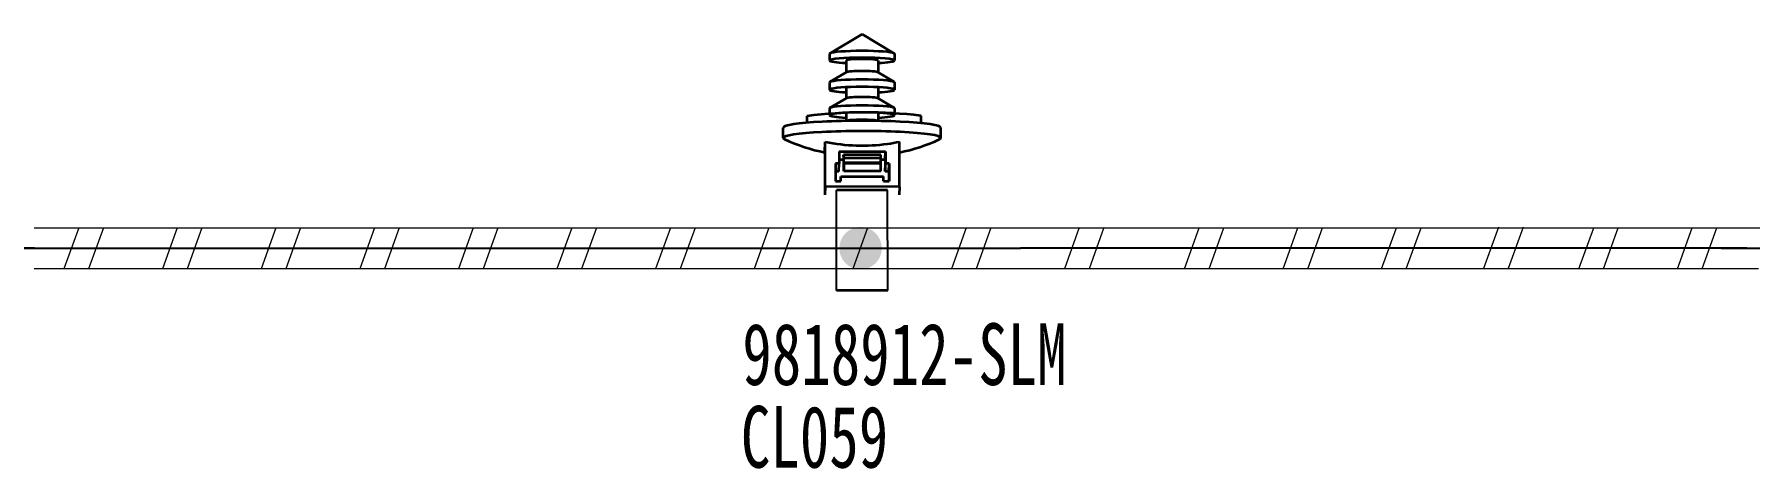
# Model space of a CAD drawing. Header units: millimetres. Extents: x 17 to 3784, y 12 to 1382.
# Drawn here: x 1756.45 to 1797.4, y 1077.52 to 1087.88 of the extents above; entities that cross this region are included whole.
import ezdxf

# ---------------------------------------------------------------- set-up
doc = ezdxf.new("R2010")
doc.units = ezdxf.units.MM
doc.layers.add('ENT', color=7, linetype='Continuous', lineweight=18)
doc.layers.add('粗实线层', color=7, linetype='Continuous', lineweight=35)
doc.styles.add('foton', font='', dxfattribs={"width": 0.7})
doc.styles.get('foton').set_extended_font_data('宋体')

msp = doc.modelspace()

# ---------------------------------------------------------------- hatches: boundary and pattern name
h = msp.add_hatch(color=0)
edge = h.paths.add_edge_path(flags=0)
edge.add_arc((1776.174, 1082.783), 0.507, 180, 540)

# ---------------------------------------------------------------- linework, layer by layer
at = {"color": 0, "lineweight": 35, "ltscale": 0.10061}
msp.add_line((1776.211, 1087.885), (1775.444, 1087.431), dxfattribs=at)
at = {"color": 0, "lineweight": 35, "ltscale": 0.100609}
msp.add_line((1776.211, 1087.885), (1776.978, 1087.431), dxfattribs=at)
at = {"color": 0, "lineweight": 35, "ltscale": 0.017883}
for p, q in [((1775.436, 1087.421), (1775.436, 1087.262)), ((1776.987, 1087.421), (1776.987, 1087.262))]:
    msp.add_line(p, q, dxfattribs=at)
at = {"color": 0, "lineweight": 35, "ltscale": 0.051179}
for p, q in [((1775.835, 1086.979), (1775.444, 1086.748)), ((1776.588, 1086.979), (1776.978, 1086.748))]:
    msp.add_line(p, q, dxfattribs=at)
at = {"color": 0, "lineweight": 35, "ltscale": 0.032245}
for p, q in [((1775.831, 1087.262), (1775.831, 1086.977)), ((1776.592, 1087.262), (1776.592, 1086.977))]:
    msp.add_line(p, q, dxfattribs=at)
at = {"color": 0, "lineweight": 35, "ltscale": 0.019769}
for p, q in [((1775.436, 1086.738), (1775.436, 1086.563)), ((1776.987, 1086.738), (1776.987, 1086.563))]:
    msp.add_line(p, q, dxfattribs=at)
at = {"color": 0, "lineweight": 35, "ltscale": 0.029858}
for p, q in [((1775.831, 1086.622), (1775.831, 1086.357)), ((1776.592, 1086.622), (1776.592, 1086.357))]:
    msp.add_line(p, q, dxfattribs=at)
at = {"color": 0, "lineweight": 35, "ltscale": 0.018536}
msp.add_line((1775.436, 1086.119), (1775.436, 1085.955), dxfattribs=at)
at = {"color": 0, "lineweight": 35, "ltscale": 0.051178}
msp.add_line((1775.835, 1086.36), (1775.444, 1086.129), dxfattribs=at)
at = {"color": 0, "lineweight": 35, "ltscale": 0.051177}
msp.add_line((1776.588, 1086.36), (1776.978, 1086.129), dxfattribs=at)
at = {"color": 0, "lineweight": 35, "ltscale": 0.01853}
msp.add_line((1776.987, 1086.119), (1776.987, 1085.955), dxfattribs=at)
at = {"color": 0, "lineweight": 35, "ltscale": 0.02207}
for p, q in [((1775.831, 1086.013), (1775.831, 1085.818)), ((1776.592, 1086.013), (1776.592, 1085.818))]:
    msp.add_line(p, q, dxfattribs=at)
at = {"color": 0, "lineweight": 35, "ltscale": 0.027679}
for p, q in [((1774.329, 1085.412), (1774.329, 1085.657)), ((1778.094, 1085.412), (1778.094, 1085.657))]:
    msp.add_line(p, q, dxfattribs=at)
at = {"color": 0, "lineweight": 35, "ltscale": 0.120856}
for p, q in [((1775.33, 1084.252), (1775.33, 1085.323)), ((1777.102, 1084.251), (1777.102, 1085.322))]:
    msp.add_line(p, q, dxfattribs=at)
at = {"color": 0, "lineweight": 35, "ltscale": 0.113794}
msp.add_line((1775.321, 1085.067), (1775.321, 1084.059), dxfattribs=at)
at = {"color": 0, "lineweight": 35, "ltscale": 0.032379}
msp.add_line((1775.662, 1085.09), (1775.662, 1084.804), dxfattribs=at)
at = {"color": 0, "lineweight": 35, "ltscale": 0.124999}
msp.add_line((1775.662, 1085.09), (1776.769, 1085.09), dxfattribs=at)
at = {"color": 0, "lineweight": 35, "ltscale": 0.012045}
msp.add_line((1775.662, 1084.897), (1775.769, 1084.897), dxfattribs=at)
at = {"color": 0, "lineweight": 35, "ltscale": 0.004356}
msp.add_line((1775.769, 1085.013), (1775.768, 1084.975), dxfattribs=at)
at = {"color": 0, "lineweight": 35, "ltscale": 0.023842}
msp.add_line((1775.768, 1084.975), (1775.77, 1084.763), dxfattribs=at)
at = {"color": 0, "lineweight": 35, "ltscale": 0.1}
for p, q in [((1776.655, 1085.013), (1775.769, 1085.013)), ((1776.658, 1084.619), (1775.772, 1084.619))]:
    msp.add_line(p, q, dxfattribs=at)
at = {"color": 0, "lineweight": 35, "ltscale": 0.010273}
msp.add_line((1775.771, 1084.922), (1775.769, 1085.013), dxfattribs=at)
at = {"color": 0, "lineweight": 35, "ltscale": 0.001513}
msp.add_line((1775.773, 1084.929), (1775.771, 1084.916), dxfattribs=at)
at = {"color": 0, "lineweight": 35, "ltscale": 0.099998}
for p, q in [((1776.659, 1084.929), (1775.773, 1084.929)), ((1776.659, 1084.819), (1775.773, 1084.819))]:
    msp.add_line(p, q, dxfattribs=at)
at = {"color": 0, "lineweight": 35, "ltscale": 0.012451}
for p, q in [((1775.773, 1084.819), (1775.773, 1084.929)), ((1776.659, 1084.819), (1776.659, 1084.929)), ((1775.706, 1084.384), (1775.706, 1084.495)), ((1776.725, 1084.384), (1776.725, 1084.494))]:
    msp.add_line(p, q, dxfattribs=at)
at = {"color": 0, "lineweight": 35, "ltscale": 0.009468}
msp.add_line((1776.657, 1084.929), (1776.655, 1085.013), dxfattribs=at)
at = {"color": 0, "lineweight": 35, "ltscale": 0.01149}
msp.add_line((1776.659, 1084.897), (1776.761, 1084.897), dxfattribs=at)
at = {"color": 0, "lineweight": 35, "ltscale": 0.021804}
for p, q in [((1776.761, 1084.897), (1776.769, 1085.09)), ((1775.654, 1084.611), (1775.662, 1084.804)), ((1776.761, 1084.61), (1776.769, 1084.803)), ((1776.85, 1084.61), (1776.858, 1084.803)), ((1775.33, 1084.252), (1775.321, 1084.059)), ((1777.102, 1084.251), (1777.093, 1084.058))]:
    msp.add_line(p, q, dxfattribs=at)
at = {"color": 0, "lineweight": 35, "ltscale": 0.032373}
for p, q in [((1776.761, 1084.897), (1776.761, 1084.61)), ((1776.769, 1085.09), (1776.769, 1084.803))]:
    msp.add_line(p, q, dxfattribs=at)
at = {"color": 0, "lineweight": 35, "ltscale": 0.047321}
for p, q in [((1775.573, 1084.804), (1775.573, 1084.384)), ((1776.858, 1084.803), (1776.858, 1084.384))]:
    msp.add_line(p, q, dxfattribs=at)
at = {"color": 0, "lineweight": 35, "ltscale": 0.010001}
for p, q in [((1775.662, 1084.804), (1775.573, 1084.804)), ((1776.858, 1084.803), (1776.769, 1084.803))]:
    msp.add_line(p, q, dxfattribs=at)
at = {"color": 0, "lineweight": 35, "ltscale": 0.009064}
msp.add_line((1775.654, 1084.611), (1775.573, 1084.611), dxfattribs=at)
at = {"color": 0, "lineweight": 35, "ltscale": 0.012463}
msp.add_line((1775.701, 1084.384), (1775.706, 1084.495), dxfattribs=at)
at = {"color": 0, "lineweight": 35, "ltscale": 0.114999}
msp.add_line((1775.706, 1084.495), (1776.725, 1084.494), dxfattribs=at)
at = {"color": 0, "lineweight": 35, "ltscale": 0.002853}
msp.add_line((1775.771, 1084.755), (1775.772, 1084.78), dxfattribs=at)
at = {"color": 0, "lineweight": 35, "ltscale": 0.002181}
for p, q in [((1775.772, 1084.8), (1775.773, 1084.819)), ((1776.658, 1084.799), (1776.659, 1084.819))]:
    msp.add_line(p, q, dxfattribs=at)
at = {"color": 0, "lineweight": 35, "ltscale": 0.019922}
for p, q in [((1775.772, 1084.623), (1775.772, 1084.8)), ((1776.658, 1084.623), (1776.658, 1084.799))]:
    msp.add_line(p, q, dxfattribs=at)
at = {"color": 0, "lineweight": 35, "ltscale": 0.099999}
for p, q in [((1776.658, 1084.799), (1775.772, 1084.8)), ((1776.658, 1084.623), (1775.772, 1084.623))]:
    msp.add_line(p, q, dxfattribs=at)
at = {"color": 0, "lineweight": 35, "ltscale": 0.018183}
msp.add_line((1775.772, 1084.78), (1775.772, 1084.619), dxfattribs=at)
at = {"color": 0, "lineweight": 35, "ltscale": 0.000439867}
msp.add_line((1775.772, 1084.619), (1775.772, 1084.623), dxfattribs=at)
at = {"color": 0, "lineweight": 35, "ltscale": 0.000439834}
msp.add_line((1776.658, 1084.619), (1776.658, 1084.623), dxfattribs=at)
at = {"color": 0, "lineweight": 35, "ltscale": 0.01}
msp.add_line((1776.85, 1084.61), (1776.761, 1084.61), dxfattribs=at)
at = {"color": 0, "lineweight": 35, "ltscale": 0.025537}
msp.add_line((1776.85, 1084.61), (1776.85, 1084.384), dxfattribs=at)
at = {"color": 0, "lineweight": 35, "ltscale": 0.199999}
msp.add_line((1777.102, 1084.251), (1775.33, 1084.252), dxfattribs=at)
at = {"color": 0, "lineweight": 35, "ltscale": 0.015}
msp.add_line((1775.573, 1084.384), (1775.706, 1084.384), dxfattribs=at)
at = {"color": 0}
for p, q in [((1775.602, 1081.775), (1775.603, 1084.165)), ((1776.825, 1081.775), (1776.821, 1084.164))]:
    msp.add_line(p, q, dxfattribs=at)
at = {"color": 0, "lineweight": 35, "ltscale": 0.137499}
for p, q in [((1776.821, 1084.164), (1775.603, 1084.165)), ((1776.825, 1081.775), (1775.602, 1081.775))]:
    msp.add_line(p, q, dxfattribs=at)
at = {"color": 0, "lineweight": 35, "ltscale": 0.014999}
msp.add_line((1776.725, 1084.384), (1776.858, 1084.384), dxfattribs=at)
at = {"color": 0, "lineweight": 35}
msp.add_lwpolyline([(1775.324, 1085.067), (1775.324, 1085.067), (1775.324, 1085.068), (1775.325, 1085.074), (1775.33, 1085.323)], dxfattribs=at)
at = {"color": 7, "linetype": 'Continuous', "lineweight": 0}
for points in [[(1756.448, 1083.27), (1758.803, 1083.271)], [(1757.508, 1083.271), (1757.155, 1082.29)], [(1758.096, 1083.271), (1757.743, 1082.29)], [(1758.803, 1083.27), (1761.157, 1083.271)], [(1759.862, 1083.271), (1759.509, 1082.29)], [(1760.451, 1083.271), (1760.098, 1082.29)], [(1761.157, 1083.27), (1763.511, 1083.271)], [(1762.217, 1083.271), (1761.863, 1082.29)], [(1762.805, 1083.271), (1762.452, 1082.29)], [(1763.511, 1083.27), (1765.866, 1083.271)], [(1764.571, 1083.271), (1764.218, 1082.29)], [(1765.159, 1083.271), (1764.806, 1082.29)], [(1765.866, 1083.27), (1768.22, 1083.271)], [(1766.925, 1083.271), (1766.572, 1082.29)], [(1767.514, 1083.271), (1767.161, 1082.29)], [(1768.22, 1083.27), (1770.574, 1083.271)], [(1769.28, 1083.271), (1768.926, 1082.29)], [(1769.868, 1083.271), (1769.515, 1082.29)], [(1770.574, 1083.27), (1772.929, 1083.271)], [(1771.634, 1083.271), (1771.281, 1082.29)], [(1772.223, 1083.271), (1771.869, 1082.29)], [(1772.929, 1083.27), (1775.283, 1083.271)], [(1773.988, 1083.271), (1773.635, 1082.29)], [(1774.577, 1083.271), (1774.224, 1082.29)], [(1775.283, 1083.27), (1777.638, 1083.271)], [(1776.343, 1083.271), (1775.989, 1082.29)], [(1777.638, 1083.27), (1779.992, 1083.271)], [(1778.697, 1083.271), (1778.344, 1082.29)], [(1779.286, 1083.271), (1778.934, 1082.29)], [(1779.992, 1083.271), (1782.346, 1083.271)], [(1781.052, 1082.302), (1781.405, 1083.283)], [(1781.641, 1082.302), (1781.994, 1083.283)], [(1782.192, 1083.271), (1785.554, 1083.271)], [(1783.906, 1082.29), (1784.259, 1083.271)], [(1784.495, 1082.29), (1784.848, 1083.271)], [(1785.554, 1083.271), (1787.908, 1083.271)], [(1786.26, 1082.29), (1786.614, 1083.271)], [(1786.849, 1082.29), (1787.202, 1083.271)], [(1787.908, 1083.271), (1790.263, 1083.271)], [(1788.615, 1082.29), (1788.968, 1083.271)], [(1789.203, 1082.29), (1789.556, 1083.271)], [(1790.263, 1083.271), (1792.617, 1083.271)], [(1791.057, 1082.31), (1791.41, 1083.291)], [(1791.645, 1082.31), (1791.998, 1083.291)], [(1792.617, 1083.271), (1794.971, 1083.271)], [(1793.323, 1082.29), (1793.677, 1083.271)], [(1793.912, 1082.29), (1794.265, 1083.271)], [(1794.971, 1083.271), (1797.869, 1083.271)], [(1795.678, 1082.29), (1796.031, 1083.271)], [(1796.266, 1082.29), (1796.619, 1083.271)], [(1758.803, 1082.291), (1756.448, 1082.29)], [(1761.157, 1082.291), (1758.803, 1082.29)], [(1763.511, 1082.291), (1761.157, 1082.29)], [(1765.866, 1082.291), (1763.511, 1082.29)], [(1768.22, 1082.291), (1765.866, 1082.29)], [(1770.574, 1082.291), (1768.22, 1082.29)], [(1772.929, 1082.291), (1770.574, 1082.29)], [(1775.283, 1082.291), (1772.929, 1082.29)], [(1777.638, 1082.291), (1775.283, 1082.29)], [(1779.992, 1082.291), (1777.638, 1082.29)], [(1782.346, 1082.29), (1779.992, 1082.29)], [(1785.554, 1082.29), (1782.111, 1082.29)], [(1787.908, 1082.29), (1785.554, 1082.29)], [(1790.263, 1082.29), (1787.908, 1082.29)], [(1792.617, 1082.29), (1790.263, 1082.29)], [(1794.971, 1082.29), (1792.617, 1082.29)], [(1797.612, 1082.29), (1794.971, 1082.29)]]:
    msp.add_lwpolyline(points, dxfattribs=at)
at = {"color": 7, "linetype": 'Continuous', "lineweight": 25}
for points in [[(1756.453, 1082.783), (1739.113, 1082.783)], [(1755.696, 1082.781), (1779.992, 1082.781)], [(1797.332, 1082.781), (1779.992, 1082.781)], [(1796.72, 1082.78), (1823.342, 1082.78)]]:
    msp.add_lwpolyline(points, dxfattribs=at)
at = {"color": 7, "linetype": 'Continuous', "lineweight": 13}
for points in [[(1779.992, 1082.781), (1756.481, 1082.781)], [(1797.323, 1082.781), (1779.992, 1082.781)]]:
    msp.add_lwpolyline(points, dxfattribs=at)
at = {"color": 0, "lineweight": 35}
for centre, radius, start, end in [((1776.211, 1089.407), 4.43, 245.3204, 258.4449), ((1776.217, 1089.536), 4.305, 258.1064, 278.0601), ((1776.217, 1089.534), 4.303, 278.0608, 281.8594), ((1776.211, 1089.407), 4.43, 281.5926, 294.6806)]:
    msp.add_arc(centre, radius, start, end, dxfattribs=at)
for centre, major_axis, ratio, start_param, end_param in [((1776.211, 1087.421), (0.775, 0), 0.087133, 2.995504, 3.141552), ((1776.211, 1087.421), (0.775, 0), 0.087133, 0.14609, 2.995504), ((1776.211, 1087.421), (0.775, 0), 0.087133, 6.283145, 6.429275), ((1776.211, 1087.262), (0.775, 0), 0.087133, 6.283145, 9.424737), ((1776.211, 1087.262), (0.775, 0), 0.087133, 3.141552, 4.198784), ((1776.211, 1087.262), (0.381, 0), 0.087133, 1.067052, 3.141552), ((1776.211, 1086.974), (0.381, 0), 0.087133, 0.14609, 2.995504), ((1776.211, 1087.262), (0.381, 0), 0.087133, 6.283145, 7.350238), ((1776.211, 1087.262), (0.775, 0), 0.087133, 5.225993, 6.283145), ((1776.211, 1086.738), (0.775, 0), 0.087133, 2.995504, 3.141552), ((1776.211, 1086.563), (0.775, 0), 0.087133, 2.995504, 3.141552), ((1776.211, 1086.563), (0.775, 0), 0.087133, 3.141552, 4.198784), ((1776.211, 1086.738), (0.775, 0), 0.087133, 0.14609, 2.995504), ((1776.211, 1086.563), (0.775, 0), 0.087133, 0.14609, 2.995504), ((1776.211, 1086.563), (0.775, 0), 0.087133, 5.225993, 6.283145), ((1776.211, 1086.738), (0.775, 0), 0.087133, 6.283145, 6.429275), ((1776.211, 1086.563), (0.775, 0), 0.087133, 6.283145, 6.429275), ((1776.211, 1086.119), (0.775, 0), 0.087133, 2.995504, 3.141552), ((1776.211, 1086.119), (0.775, 0), 0.087133, 0.14609, 2.995504), ((1776.211, 1086.355), (0.381, 0), 0.087133, 0.14609, 2.995504), ((1776.211, 1086.119), (0.775, 0), 0.087133, 6.283145, 6.429275), ((1776.211, 1085.657), (-1.883, 0), 0.087133, 4.208645, 6.279441), ((1776.211, 1085.955), (0.775, 0), 0.087133, 2.995504, 3.141552), ((1776.211, 1085.955), (0.775, 0), 0.087133, 3.141552, 4.198784), ((1776.211, 1085.955), (0.775, 0), 0.087133, 0.14609, 2.995504), ((1776.211, 1085.812), (0.381, 0), 0.087133, 0.183505, 2.958112), ((1776.211, 1085.955), (0.775, 0), 0.087133, 5.225993, 6.283145), ((1776.211, 1085.955), (0.775, 0), 0.087133, 6.283145, 6.429275), ((1776.211, 1085.657), (1.883, 0), 0.087133, 0, 1.067052), ((1776.211, 1085.657), (1.883, 0), 0.087133, 3.137849, 3.141636), ((1776.211, 1085.412), (1.883, 0), 0.087133, 1.067052, 3.141614), ((1776.211, 1085.412), (1.883, 0), 0.087133, 3.141614, 3.329066), ((1776.211, 1085.412), (-1.883, 0), 0.087133, 3.141636, 4.208645), ((1776.211, 1085.412), (-1.883, 0), 0.087133, 2.954112, 3.141636), ((1775.771, 1085.138), (0, -0.221), 0.00373, 6.048679, 6.283185), ((1775.771, 1084.976), (0, -0.221), 0.00373, 5.995159, 6.283185), ((1775.771, 1084.976), (0, -0.221), 0.00373, 0, 0.087245)]:
    msp.add_ellipse(centre, major_axis=major_axis, ratio=ratio, start_param=start_param, end_param=end_param, dxfattribs=at)
at = {"layer": '粗实线层', "color": 0}
for p, q in [((1774.89, 1085.932), (1774.89, 1085.774)), ((1777.618, 1085.766), (1777.618, 1085.941))]:
    msp.add_line(p, q, dxfattribs=at)
msp.add_arc((1776.289, 1075.164), 10.859, 82.9696, 97.4029, dxfattribs=at)

# ---------------------------------------------------------------- texts
at = {"layer": 'ENT', "color": 0, "char_height": 1.47221, "width": 159.91709, "attachment_point": 1, "style": 'foton'}
for s, insert in [('{\\T1.004;9818912-SLM}', (1773.352, 1080.992)), ('{\\T1.004;CL059}', (1773.317, 1079.02))]:
    msp.add_mtext(s, dxfattribs=dict(at, insert=insert))

doc.saveas('drawing.dxf')
